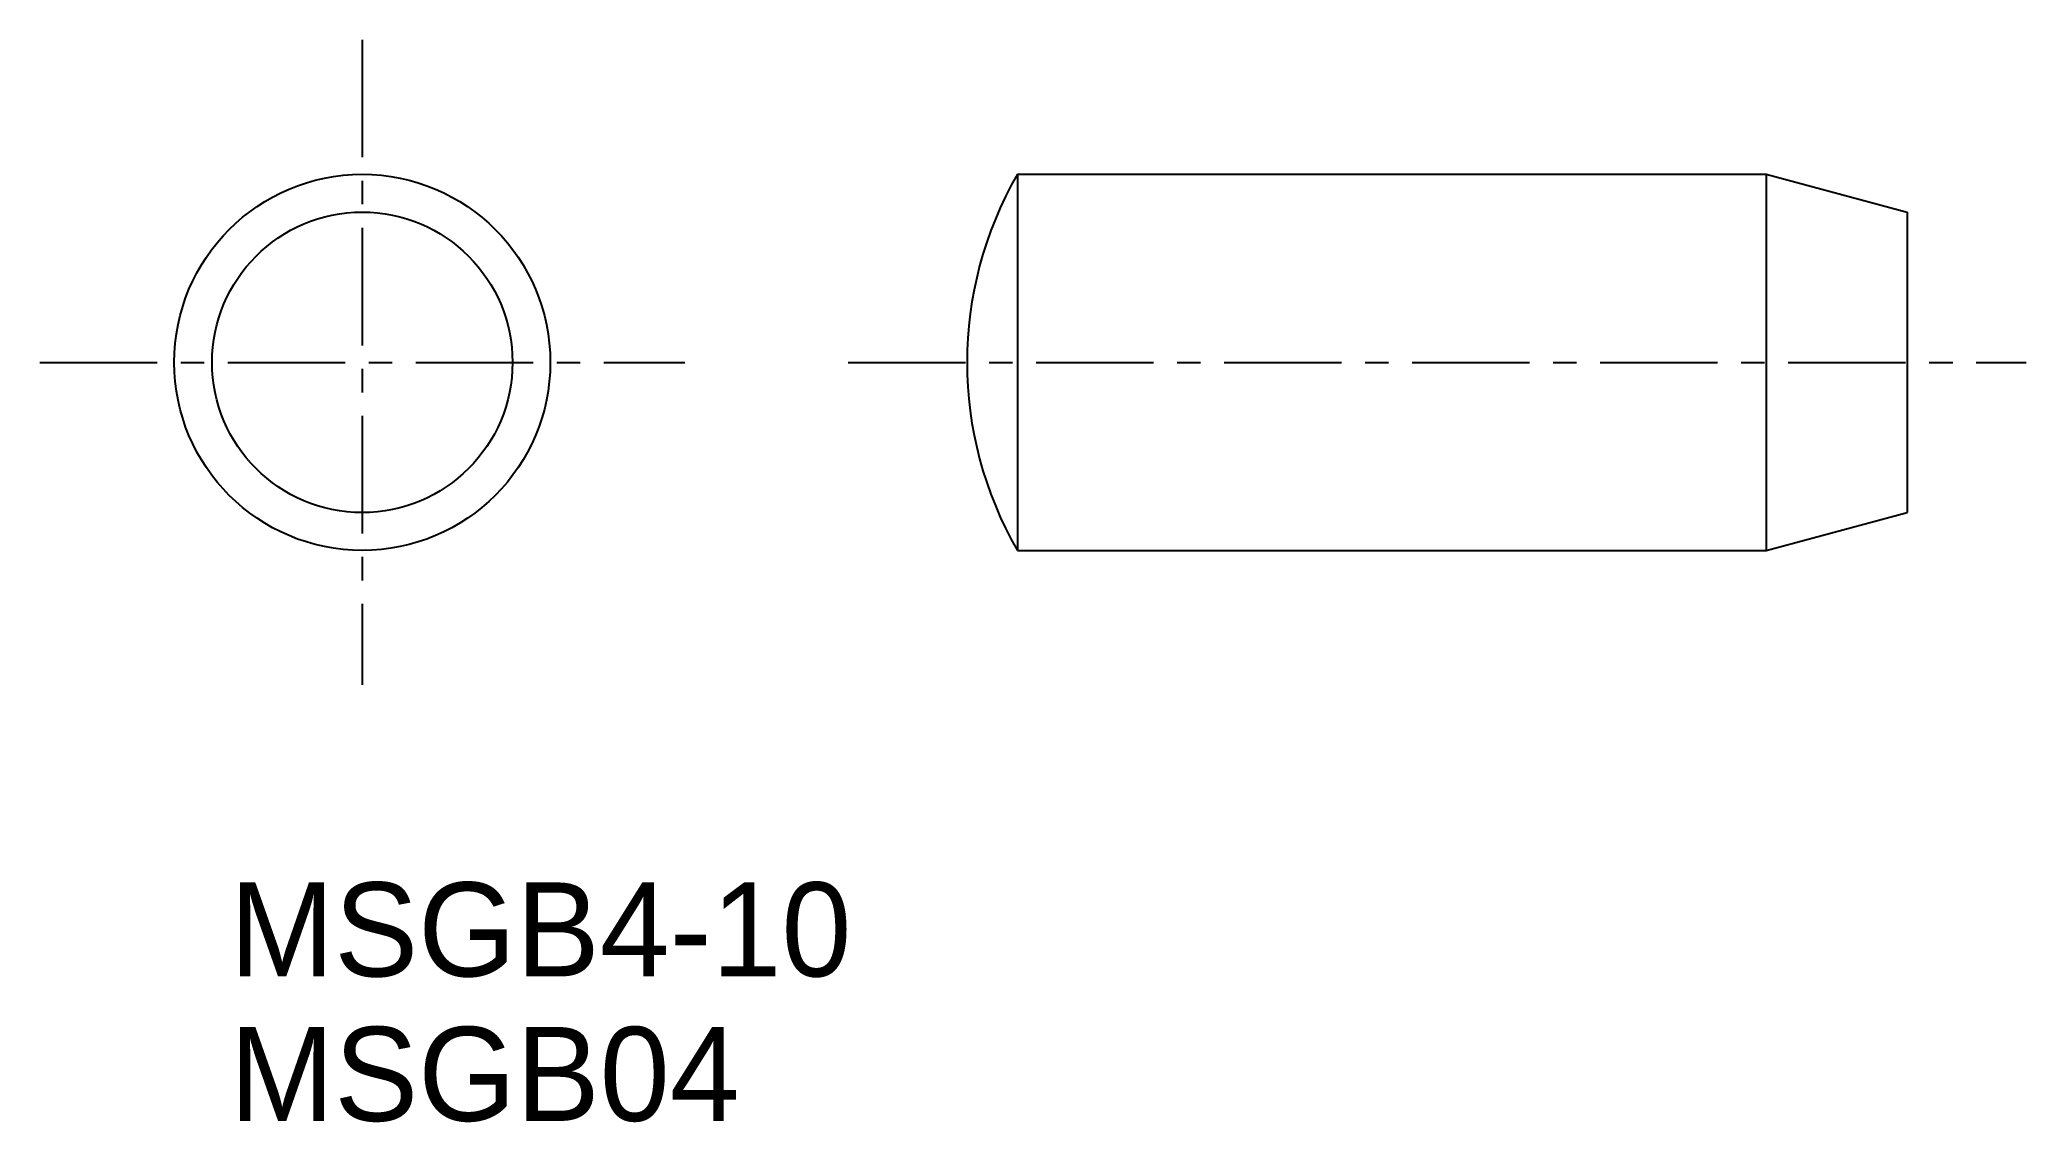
# Model space of a CAD drawing. Extents: x 58.8 to 79.9, y 118.1 to 129.6.
import ezdxf

# ---------------------------------------------------------------- set-up
doc = ezdxf.new("R2010")
doc.units = 0
doc.linetypes.add('CENTER', pattern=[2, 1.25, -0.25, 0.25, -0.25])
doc.layers.get('0').update_dxf_attribs({"linetype": 'CONTINUOUS'})
doc.layers.add('CENTER', color=1, linetype='CENTER')

msp = doc.modelspace()

# ---------------------------------------------------------------- linework, layer by layer
at = {"color": 7, "linetype": 'CONTINUOUS'}
for p, q in [((69.192, 128.201), (70.156, 128.201)), ((69.192, 128.201), (69.192, 124.201)), ((70.156, 128.201), (77.156, 128.201)), ((77.156, 128.201), (77.156, 124.201)), ((77.156, 128.201), (78.656, 127.8)), ((77.531, 128.101), (77.531, 128.101)), ((77.906, 128.001), (77.906, 128.001)), ((78.656, 127.8), (78.656, 124.603)), ((77.156, 124.201), (78.656, 124.603)), ((69.192, 124.201), (70.156, 124.201)), ((70.156, 124.201), (77.156, 124.201))]:
    msp.add_line(p, q, dxfattribs=at)
for radius in [2, 1.598]:
    msp.add_circle((62.223, 126.201), radius, dxfattribs=at)
msp.add_arc((72.656, 126.201), 4, 150, 210, dxfattribs=at)
at = {"layer": 'CENTER', "color": 1, "linetype": 'CENTER'}
for p, q in [((62.223, 129.632), (62.223, 122.771)), ((58.792, 126.201), (65.654, 126.201)), ((67.39, 126.201), (79.923, 126.201))]:
    msp.add_line(p, q, dxfattribs=at)

# ---------------------------------------------------------------- texts
at = {"color": 7, "linetype": 'CONTINUOUS'}
for s, p in [('MSGB4-10', (60.812, 119.671)), ('MSGB04', (60.812, 118.134))]:
    msp.add_text(s, height=1, dxfattribs=at).set_placement(p)

doc.saveas('drawing.dxf')
